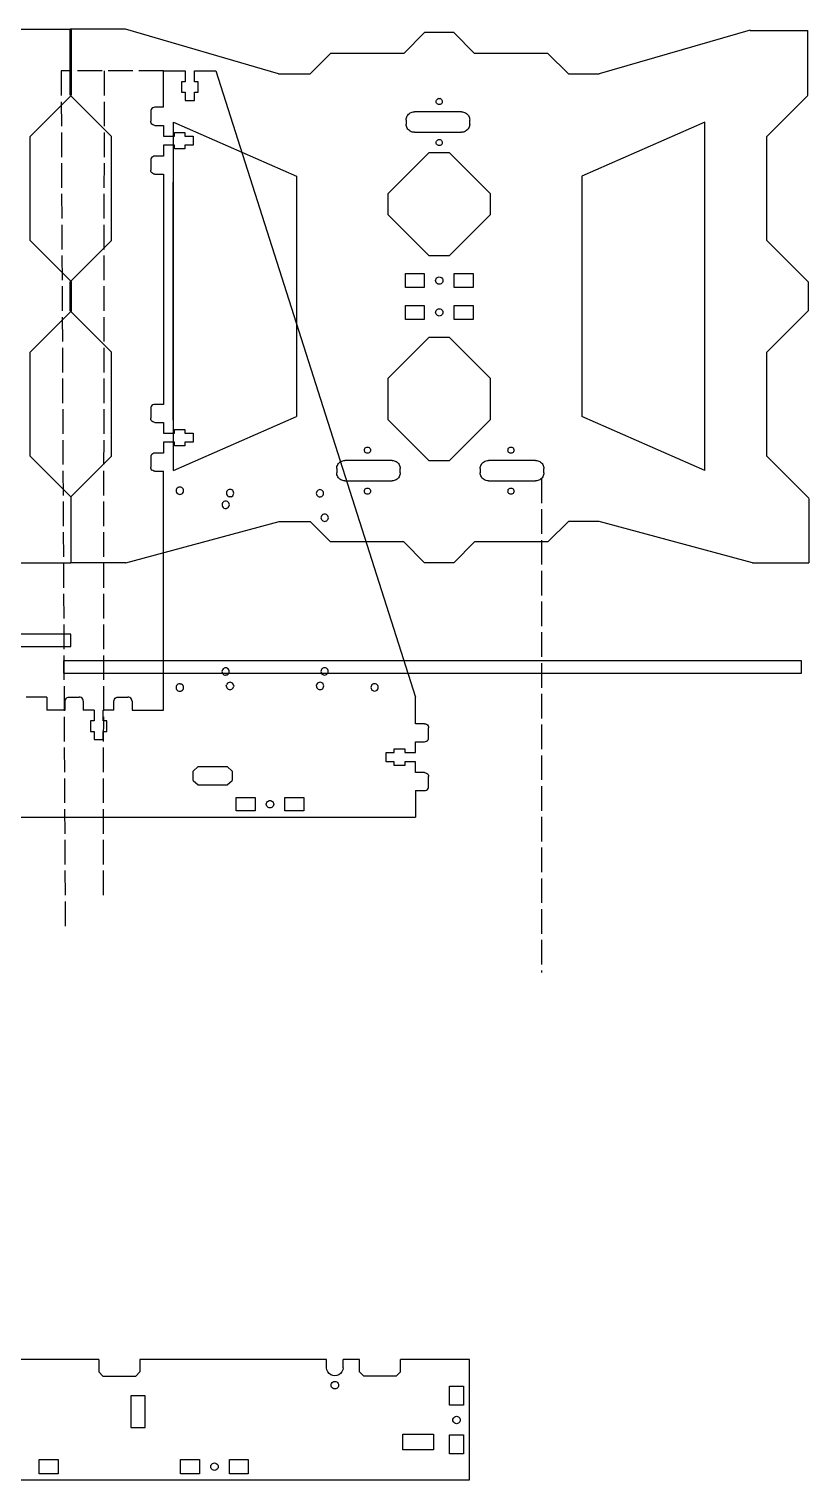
# Model space of a CAD drawing. Header units: inches. Extents: x -534 to 729, y -736 to 1029.
# Drawn here: x 338 to 718, y 321 to 1029 of the extents above; entities that cross this region are included whole.
import ezdxf

# ---------------------------------------------------------------- set-up
doc = ezdxf.new("R2010")
doc.units = ezdxf.units.IN
doc.header["$MEASUREMENT"] = 0
doc.linetypes.add('ACAD_ISO02W100', pattern=[15, 12, -3])
doc.layers.add('extension', color=1, linetype='ACAD_ISO02W100', plot=False)
doc.layers.add('print bed motion', color=191, linetype='Continuous')

msp = doc.modelspace()

# ---------------------------------------------------------------- linework, layer by layer
for p, q in [((331.59, 1028.67), (358.5, 1028.67)), ((357.94, 996.42), (357.94, 1028.67)), ((384.85, 1028.67), (357.94, 1028.67)), ((358.5, 996.42), (358.5, 1028.67)), ((459.5, 1006.79), (384.85, 1028.67)), ((530.77, 1026.96), (520.6, 1016.79)), ((545.01, 1026.96), (530.77, 1026.96)), ((545.01, 1026.96), (555.18, 1016.79)), ((689.57, 1028.06), (615.91, 1006.79)), ((689.5, 1028.03), (717.75, 1028.03)), ((717.75, 996.37), (717.75, 1028.03)), ((484.91, 1016.79), (474.91, 1006.79)), ((520.6, 1016.79), (484.91, 1016.79)), ((590.91, 1016.79), (555.18, 1016.79)), ((600.91, 1006.79), (590.91, 1016.79)), ((403.47, 1008.22), (414.07, 1008.22)), ((403.47, 990.49), (403.47, 1008.22)), ((414.07, 1008.22), (414.07, 1002.92)), ((418.47, 1008.22), (428.98, 1008.22)), ((418.47, 1002.92), (418.47, 1008.22)), ((428.98, 1008.22), (526.37, 702.82)), ((459.5, 1006.79), (474.91, 1006.79)), ((600.91, 1006.79), (615.91, 1006.79)), ((412.27, 1002.92), (412.27, 997.82)), ((414.07, 1002.92), (412.27, 1002.92)), ((412.27, 997.82), (414.07, 997.82)), ((414.07, 997.82), (414.07, 993.87)), ((420.27, 1002.92), (418.47, 1002.92)), ((418.47, 997.82), (420.27, 997.82)), ((418.47, 993.87), (418.47, 997.82)), ((420.27, 997.82), (420.27, 1002.92)), ((358.37, 996.29), (338.37, 976.29)), ((358.07, 996.29), (378.07, 976.29)), ((414.07, 993.87), (418.47, 993.87)), ((536.41, 993.29), (536.46, 993.67)), ((536.46, 992.9), (536.41, 993.29)), ((536.46, 993.67), (536.61, 994.04)), ((536.61, 992.54), (536.46, 992.9)), ((536.61, 994.04), (536.85, 994.35)), ((536.85, 992.22), (536.61, 992.54)), ((536.85, 994.35), (537.16, 994.58)), ((537.16, 991.99), (536.85, 992.22)), ((537.52, 994.73), (537.16, 994.58)), ((537.52, 991.84), (537.16, 991.99)), ((537.52, 994.73), (537.91, 994.79)), ((537.91, 991.79), (537.52, 991.84)), ((537.91, 994.79), (538.29, 994.73)), ((538.29, 991.84), (537.91, 991.79)), ((538.66, 994.58), (538.29, 994.73)), ((538.66, 991.99), (538.29, 991.84)), ((538.66, 994.58), (538.97, 994.35)), ((538.97, 992.22), (538.66, 991.99)), ((538.97, 994.35), (539.2, 994.04)), ((539.2, 992.54), (538.97, 992.22)), ((539.2, 994.04), (539.35, 993.67)), ((539.35, 992.9), (539.2, 992.54)), ((539.35, 993.67), (539.41, 993.29)), ((539.41, 993.29), (539.35, 992.9)), ((717.66, 996.29), (697.66, 976.29)), ((397.24, 989), (397.17, 988.49)), ((397.17, 988.49), (397.17, 983.69)), ((397.24, 983.17), (397.17, 983.69)), ((397.44, 989.49), (397.24, 989)), ((397.75, 989.9), (397.44, 989.49)), ((398.17, 990.22), (397.75, 989.9)), ((398.65, 990.42), (398.17, 990.22)), ((399.17, 990.49), (398.65, 990.42)), ((403.47, 990.49), (399.17, 990.49)), ((521.77, 984.29), (521.8, 984.81)), ((521.77, 984.29), (521.77, 982.29)), ((521.8, 984.81), (521.91, 985.32)), ((521.91, 985.32), (522.07, 985.82)), ((522.07, 985.82), (522.3, 986.29)), ((522.3, 986.29), (522.6, 986.72)), ((522.6, 986.72), (522.94, 987.11)), ((522.94, 987.11), (523.33, 987.46)), ((523.33, 987.46), (523.77, 987.75)), ((523.77, 987.75), (524.24, 987.98)), ((524.24, 987.98), (524.73, 988.15)), ((524.73, 988.15), (525.25, 988.25)), ((525.25, 988.25), (525.77, 988.29)), ((548.77, 988.29), (525.77, 988.29)), ((548.77, 988.29), (549.29, 988.25)), ((549.29, 988.25), (549.8, 988.15)), ((549.8, 988.15), (550.3, 987.98)), ((550.3, 987.98), (550.77, 987.75)), ((550.77, 987.75), (551.2, 987.46)), ((551.2, 987.46), (551.6, 987.11)), ((551.6, 987.11), (551.94, 986.72)), ((551.94, 986.72), (552.23, 986.29)), ((552.23, 986.29), (552.46, 985.82)), ((552.46, 985.82), (552.63, 985.32)), ((552.63, 985.32), (552.73, 984.81)), ((552.73, 984.81), (552.77, 984.29)), ((552.77, 982.29), (552.77, 984.29)), ((397.44, 982.69), (397.24, 983.17)), ((397.75, 982.27), (397.44, 982.69)), ((398.17, 981.95), (397.75, 982.27)), ((398.65, 981.75), (398.17, 981.95)), ((399.17, 981.69), (398.65, 981.75)), ((399.17, 981.69), (403.47, 981.69)), ((403.47, 981.69), (403.47, 976.39)), ((408.3, 813.29), (408.3, 983.29)), ((408.3, 983.29), (468.3, 956.93)), ((408.77, 978.19), (413.87, 978.19)), ((408.77, 976.39), (408.77, 978.19)), ((413.87, 978.19), (413.87, 976.39)), ((521.8, 981.76), (521.77, 982.29)), ((521.91, 981.25), (521.8, 981.76)), ((522.07, 980.75), (521.91, 981.25)), ((522.3, 980.29), (522.07, 980.75)), ((522.6, 979.85), (522.3, 980.29)), ((522.94, 979.46), (522.6, 979.85)), ((523.33, 979.11), (522.94, 979.46)), ((523.77, 978.82), (523.33, 979.11)), ((524.24, 978.59), (523.77, 978.82)), ((524.73, 978.42), (524.24, 978.59)), ((525.25, 978.32), (524.73, 978.42)), ((525.77, 978.29), (525.25, 978.32)), ((525.77, 978.29), (548.77, 978.29)), ((549.29, 978.32), (548.77, 978.29)), ((549.8, 978.42), (549.29, 978.32)), ((550.3, 978.59), (549.8, 978.42)), ((550.77, 978.82), (550.3, 978.59)), ((551.2, 979.11), (550.77, 978.82)), ((551.6, 979.46), (551.2, 979.11)), ((551.94, 979.85), (551.6, 979.46)), ((552.23, 980.29), (551.94, 979.85)), ((552.46, 980.75), (552.23, 980.29)), ((552.63, 981.25), (552.46, 980.75)), ((552.73, 981.76), (552.63, 981.25)), ((552.77, 982.29), (552.73, 981.76)), ((667.51, 983.29), (607.51, 956.93)), ((667.51, 813.29), (667.51, 983.29)), ((338.37, 925.56), (338.37, 976.29)), ((378.07, 925.56), (378.07, 976.29)), ((403.47, 976.39), (408.77, 976.39)), ((403.47, 971.99), (403.47, 966.69)), ((408.77, 971.99), (403.47, 971.99)), ((408.77, 970.19), (408.77, 971.99)), ((413.87, 970.19), (408.77, 970.19)), ((413.87, 976.39), (417.82, 976.39)), ((417.82, 971.99), (413.87, 971.99)), ((413.87, 971.99), (413.87, 970.19)), ((417.82, 976.39), (417.82, 971.99)), ((536.41, 973.29), (536.46, 973.67)), ((536.46, 972.9), (536.41, 973.29)), ((536.46, 973.67), (536.61, 974.04)), ((536.61, 972.54), (536.46, 972.9)), ((536.61, 974.04), (536.85, 974.35)), ((536.85, 972.22), (536.61, 972.54)), ((536.85, 974.35), (537.16, 974.58)), ((537.16, 971.99), (536.85, 972.22)), ((537.16, 974.58), (537.52, 974.73)), ((537.52, 971.84), (537.16, 971.99)), ((537.52, 974.73), (537.91, 974.79)), ((537.91, 971.79), (537.52, 971.84)), ((537.91, 974.79), (538.29, 974.73)), ((538.29, 971.84), (537.91, 971.79)), ((538.29, 974.73), (538.66, 974.58)), ((538.66, 971.99), (538.29, 971.84)), ((538.66, 974.58), (538.97, 974.35)), ((538.97, 972.22), (538.66, 971.99)), ((538.97, 974.35), (539.2, 974.04)), ((539.2, 972.54), (538.97, 972.22)), ((539.2, 974.04), (539.35, 973.67)), ((539.35, 972.9), (539.2, 972.54)), ((539.35, 973.67), (539.41, 973.29)), ((539.41, 973.29), (539.35, 972.9)), ((697.66, 925.56), (697.66, 976.29)), ((397.24, 965.2), (397.17, 964.69)), ((397.17, 964.69), (397.17, 959.89)), ((397.44, 965.69), (397.24, 965.2)), ((397.75, 966.1), (397.44, 965.69)), ((398.17, 966.42), (397.75, 966.1)), ((398.65, 966.62), (398.17, 966.42)), ((399.17, 966.69), (398.65, 966.62)), ((403.47, 966.69), (399.17, 966.69)), ((532.91, 968.29), (512.91, 948.29)), ((542.91, 968.29), (532.91, 968.29)), ((562.91, 948.29), (542.91, 968.29)), ((397.24, 959.37), (397.17, 959.89)), ((397.44, 958.89), (397.24, 959.37)), ((397.75, 958.47), (397.44, 958.89)), ((398.17, 958.15), (397.75, 958.47)), ((398.65, 957.95), (398.17, 958.15)), ((399.17, 957.89), (398.65, 957.95)), ((399.17, 957.89), (403.47, 957.89)), ((403.47, 957.89), (403.47, 845.62)), ((468.3, 956.93), (468.3, 839.64)), ((522.98, 958.36), (522.91, 958.36)), ((552.91, 958.36), (552.84, 958.36)), ((607.51, 956.93), (607.51, 839.64)), ((408.21, 837.94), (408.21, 953.94)), ((512.91, 948.29), (512.91, 938.29)), ((562.91, 938.29), (562.91, 948.29)), ((512.91, 938.29), (532.91, 918.29)), ((542.91, 918.29), (562.91, 938.29)), ((338.37, 925.56), (358.52, 905.41)), ((378.07, 925.56), (357.92, 905.41)), ((697.66, 925.56), (717.81, 905.41)), ((532.91, 918.29), (542.91, 918.29)), ((521.42, 909.38), (530.62, 909.38)), ((521.42, 902.58), (521.42, 909.38)), ((530.62, 909.38), (530.62, 902.58)), ((536.12, 905.98), (536.19, 906.45)), ((536.19, 905.51), (536.12, 905.98)), ((536.19, 906.45), (536.37, 906.88)), ((536.37, 906.88), (536.65, 907.25)), ((536.65, 907.25), (537.02, 907.54)), ((537.02, 907.54), (537.46, 907.72)), ((537.46, 907.72), (537.92, 907.78)), ((537.92, 907.78), (538.39, 907.72)), ((538.39, 907.72), (538.82, 907.54)), ((538.82, 907.54), (539.2, 907.25)), ((539.2, 907.25), (539.48, 906.88)), ((539.48, 906.88), (539.66, 906.44)), ((539.66, 906.44), (539.72, 905.98)), ((539.72, 905.98), (539.66, 905.51)), ((545.22, 909.38), (554.42, 909.38)), ((545.22, 902.58), (545.22, 909.38)), ((554.42, 909.38), (554.42, 902.58)), ((357.92, 891.16), (357.92, 905.41)), ((358.52, 891.16), (358.52, 905.41)), ((530.62, 902.58), (521.42, 902.58)), ((536.37, 905.08), (536.19, 905.51)), ((536.65, 904.71), (536.37, 905.08)), ((537.02, 904.42), (536.65, 904.71)), ((537.46, 904.24), (537.02, 904.42)), ((537.92, 904.18), (537.46, 904.24)), ((538.39, 904.24), (537.92, 904.18)), ((538.82, 904.42), (538.39, 904.24)), ((539.2, 904.71), (538.82, 904.42)), ((539.48, 905.08), (539.2, 904.71)), ((539.66, 905.51), (539.48, 905.08)), ((554.42, 902.58), (545.22, 902.58)), ((717.81, 905.41), (717.81, 891.16)), ((521.44, 893.88), (530.64, 893.88)), ((521.44, 887.08), (521.44, 893.88)), ((530.64, 893.88), (530.64, 887.08)), ((536.38, 891.38), (536.67, 891.75)), ((536.67, 891.75), (537.04, 892.04)), ((537.04, 892.04), (537.47, 892.22)), ((537.47, 892.22), (537.94, 892.28)), ((537.94, 892.28), (538.41, 892.22)), ((538.41, 892.22), (538.84, 892.04)), ((538.84, 892.04), (539.21, 891.75)), ((539.21, 891.75), (539.5, 891.38)), ((545.24, 887.08), (545.24, 893.88)), ((545.24, 893.88), (554.44, 893.88)), ((554.44, 893.88), (554.44, 887.08)), ((358.52, 891.16), (338.37, 871.01)), ((357.92, 891.16), (378.07, 871.01)), ((530.64, 887.08), (521.44, 887.08)), ((536.14, 890.48), (536.2, 890.95)), ((536.2, 890.02), (536.14, 890.48)), ((536.2, 890.95), (536.38, 891.38)), ((536.38, 889.58), (536.2, 890.02)), ((536.67, 889.21), (536.38, 889.58)), ((537.04, 888.92), (536.67, 889.21)), ((537.47, 888.74), (537.04, 888.92)), ((537.94, 888.68), (537.47, 888.74)), ((538.41, 888.74), (537.94, 888.68)), ((538.84, 888.92), (538.41, 888.74)), ((539.21, 889.21), (538.84, 888.92)), ((539.5, 889.58), (539.21, 889.21)), ((539.5, 891.38), (539.68, 890.95)), ((539.68, 890.02), (539.5, 889.58)), ((539.68, 890.95), (539.74, 890.48)), ((539.74, 890.48), (539.68, 890.02)), ((554.44, 887.08), (545.24, 887.08)), ((697.66, 871.01), (717.81, 891.16)), ((532.91, 878.29), (512.91, 858.29)), ((542.91, 878.29), (532.91, 878.29)), ((562.91, 858.29), (542.91, 878.29)), ((338.37, 820.29), (338.37, 871.01)), ((378.07, 820.29), (378.07, 871.01)), ((697.66, 820.29), (697.66, 871.01)), ((512.91, 858.29), (512.91, 838.29)), ((562.91, 858.29), (562.91, 858.36)), ((562.91, 838.29), (562.91, 858.29)), ((397.24, 844.14), (397.17, 843.62)), ((397.17, 843.62), (397.17, 838.82)), ((397.44, 844.62), (397.24, 844.14)), ((397.75, 845.03), (397.44, 844.62)), ((398.17, 845.35), (397.75, 845.03)), ((398.65, 845.55), (398.17, 845.35)), ((399.17, 845.62), (398.65, 845.55)), ((403.47, 845.62), (399.17, 845.62)), ((397.24, 838.3), (397.17, 838.82)), ((397.44, 837.82), (397.24, 838.3)), ((397.75, 837.41), (397.44, 837.82)), ((398.17, 837.09), (397.75, 837.41)), ((398.65, 836.89), (398.17, 837.09)), ((399.17, 836.82), (398.65, 836.89)), ((399.17, 836.82), (403.47, 836.82)), ((403.47, 836.82), (403.47, 831.52)), ((408.3, 813.29), (468.3, 839.64)), ((512.91, 838.29), (532.91, 818.29)), ((542.91, 818.29), (562.91, 838.29)), ((667.51, 813.29), (607.51, 839.64)), ((403.47, 831.52), (408.77, 831.52)), ((408.77, 833.32), (413.87, 833.32)), ((408.77, 831.52), (408.77, 833.32)), ((413.87, 833.32), (413.87, 831.52)), ((413.87, 831.52), (417.82, 831.52)), ((417.82, 831.52), (417.82, 827.12)), ((397.75, 821.23), (397.44, 820.82)), ((398.17, 821.55), (397.75, 821.23)), ((398.65, 821.75), (398.17, 821.55)), ((399.17, 821.82), (398.65, 821.75)), ((403.47, 821.82), (399.17, 821.82)), ((408.77, 827.12), (403.47, 827.12)), ((403.47, 827.12), (403.47, 821.82)), ((408.77, 825.32), (408.77, 827.12)), ((413.87, 825.32), (408.77, 825.32)), ((413.87, 827.12), (413.87, 825.32)), ((417.82, 827.12), (413.87, 827.12)), ((501.41, 823.29), (501.46, 823.67)), ((501.46, 822.9), (501.41, 823.29)), ((501.46, 823.67), (501.61, 824.04)), ((501.61, 822.54), (501.46, 822.9)), ((501.61, 824.04), (501.85, 824.35)), ((501.85, 822.22), (501.61, 822.54)), ((501.85, 824.35), (502.16, 824.58)), ((502.16, 821.99), (501.85, 822.22)), ((502.16, 824.58), (502.52, 824.73)), ((502.52, 821.84), (502.16, 821.99)), ((502.52, 824.73), (502.91, 824.79)), ((502.91, 821.79), (502.52, 821.84)), ((502.91, 824.79), (503.29, 824.73)), ((503.29, 821.84), (502.91, 821.79)), ((503.29, 824.73), (503.66, 824.58)), ((503.66, 821.99), (503.29, 821.84)), ((503.66, 824.58), (503.97, 824.35)), ((503.97, 822.22), (503.66, 821.99)), ((503.97, 824.35), (504.2, 824.04)), ((504.2, 822.54), (503.97, 822.22)), ((504.2, 824.04), (504.35, 823.67)), ((504.35, 822.9), (504.2, 822.54)), ((504.35, 823.67), (504.41, 823.29)), ((504.41, 823.29), (504.35, 822.9)), ((571.41, 823.29), (571.46, 823.67)), ((571.46, 822.9), (571.41, 823.29)), ((571.46, 823.67), (571.61, 824.04)), ((571.61, 822.54), (571.46, 822.9)), ((571.61, 824.04), (571.85, 824.35)), ((571.85, 822.22), (571.61, 822.54)), ((571.85, 824.35), (572.16, 824.58)), ((572.16, 821.99), (571.85, 822.22)), ((572.16, 824.58), (572.52, 824.73)), ((572.52, 821.84), (572.16, 821.99)), ((572.52, 824.73), (572.91, 824.79)), ((572.91, 821.79), (572.52, 821.84)), ((572.91, 824.79), (573.29, 824.73)), ((573.29, 821.84), (572.91, 821.79)), ((573.29, 824.73), (573.66, 824.58)), ((573.66, 821.99), (573.29, 821.84)), ((573.66, 824.58), (573.97, 824.35)), ((573.97, 822.22), (573.66, 821.99)), ((573.97, 824.35), (574.2, 824.04)), ((574.2, 822.54), (573.97, 822.22)), ((574.2, 824.04), (574.35, 823.67)), ((574.35, 822.9), (574.2, 822.54)), ((574.35, 823.67), (574.41, 823.29)), ((574.41, 823.29), (574.35, 822.9)), ((358.37, 800.29), (338.37, 820.29)), ((358.07, 800.29), (378.07, 820.29)), ((397.24, 820.34), (397.17, 819.82)), ((397.17, 819.82), (397.17, 815.02)), ((397.24, 814.5), (397.17, 815.02)), ((397.44, 820.82), (397.24, 820.34)), ((397.44, 814.02), (397.24, 814.5)), ((397.75, 813.61), (397.44, 814.02)), ((487.91, 814.29), (487.94, 814.81)), ((487.91, 814.29), (487.91, 812.29)), ((487.94, 814.81), (488.04, 815.32)), ((488.04, 815.32), (488.21, 815.82)), ((488.21, 815.82), (488.44, 816.29)), ((488.44, 816.29), (488.73, 816.72)), ((488.73, 816.72), (489.08, 817.11)), ((489.08, 817.11), (489.47, 817.46)), ((489.47, 817.46), (489.91, 817.75)), ((489.91, 817.75), (490.38, 817.98)), ((490.38, 817.98), (490.87, 818.15)), ((490.87, 818.15), (491.38, 818.25)), ((491.38, 818.25), (491.91, 818.29)), ((514.91, 818.29), (491.91, 818.29)), ((514.91, 818.29), (515.43, 818.25)), ((515.43, 818.25), (515.94, 818.15)), ((515.94, 818.15), (516.44, 817.98)), ((516.44, 817.98), (516.91, 817.75)), ((516.91, 817.75), (517.34, 817.46)), ((517.34, 817.46), (517.73, 817.11)), ((517.73, 817.11), (518.08, 816.72)), ((518.08, 816.72), (518.37, 816.29)), ((518.37, 816.29), (518.6, 815.82)), ((518.6, 815.82), (518.77, 815.32)), ((518.77, 815.32), (518.87, 814.81)), ((518.87, 814.81), (518.91, 814.29)), ((518.91, 812.29), (518.91, 814.29)), ((532.91, 818.29), (542.91, 818.29)), ((557.91, 814.29), (557.95, 814.81)), ((557.91, 814.29), (557.91, 812.29)), ((557.95, 814.81), (558.05, 815.32)), ((558.05, 815.32), (558.22, 815.82)), ((558.22, 815.82), (558.45, 816.29)), ((558.45, 816.29), (558.74, 816.72)), ((558.74, 816.72), (559.08, 817.11)), ((559.08, 817.11), (559.48, 817.46)), ((559.48, 817.46), (559.91, 817.75)), ((559.91, 817.75), (560.38, 817.98)), ((560.38, 817.98), (560.88, 818.15)), ((560.88, 818.15), (561.39, 818.25)), ((561.39, 818.25), (561.91, 818.29)), ((584.91, 818.29), (561.91, 818.29)), ((584.91, 818.29), (585.44, 818.25)), ((585.44, 818.25), (585.95, 818.15)), ((585.95, 818.15), (586.44, 817.98)), ((586.44, 817.98), (586.91, 817.75)), ((586.91, 817.75), (587.35, 817.46)), ((587.35, 817.46), (587.74, 817.11)), ((587.74, 817.11), (588.09, 816.72)), ((588.09, 816.72), (588.38, 816.29)), ((588.38, 816.29), (588.61, 815.82)), ((588.61, 815.82), (588.78, 815.32)), ((588.78, 815.32), (588.88, 814.81)), ((588.88, 814.81), (588.91, 814.29)), ((588.91, 812.29), (588.91, 814.29)), ((718.15, 799.8), (697.66, 820.29)), ((398.17, 813.29), (397.75, 813.61)), ((398.65, 813.09), (398.17, 813.29)), ((399.17, 813.02), (398.65, 813.09)), ((399.17, 813.02), (403.47, 813.02)), ((403.47, 696.52), (403.47, 813.02)), ((487.94, 811.76), (487.91, 812.29)), ((488.04, 811.25), (487.94, 811.76)), ((488.21, 810.75), (488.04, 811.25)), ((488.44, 810.29), (488.21, 810.75)), ((488.73, 809.85), (488.44, 810.29)), ((489.08, 809.46), (488.73, 809.85)), ((489.47, 809.11), (489.08, 809.46)), ((489.91, 808.82), (489.47, 809.11)), ((490.38, 808.59), (489.91, 808.82)), ((490.87, 808.42), (490.38, 808.59)), ((491.38, 808.32), (490.87, 808.42)), ((491.91, 808.29), (491.38, 808.32)), ((491.91, 808.29), (514.91, 808.29)), ((515.43, 808.32), (514.91, 808.29)), ((515.94, 808.42), (515.43, 808.32)), ((516.44, 808.59), (515.94, 808.42)), ((516.91, 808.82), (516.44, 808.59)), ((517.34, 809.11), (516.91, 808.82)), ((517.73, 809.46), (517.34, 809.11)), ((518.08, 809.85), (517.73, 809.46)), ((518.37, 810.29), (518.08, 809.85)), ((518.6, 810.75), (518.37, 810.29)), ((518.77, 811.25), (518.6, 810.75)), ((518.87, 811.76), (518.77, 811.25)), ((518.91, 812.29), (518.87, 811.76)), ((557.95, 811.76), (557.91, 812.29)), ((558.05, 811.25), (557.95, 811.76)), ((558.22, 810.75), (558.05, 811.25)), ((558.45, 810.29), (558.22, 810.75)), ((558.74, 809.85), (558.45, 810.29)), ((559.08, 809.46), (558.74, 809.85)), ((559.48, 809.11), (559.08, 809.46)), ((559.91, 808.82), (559.48, 809.11)), ((560.38, 808.59), (559.91, 808.82)), ((560.88, 808.42), (560.38, 808.59)), ((561.39, 808.32), (560.88, 808.42)), ((561.91, 808.29), (561.39, 808.32)), ((561.91, 808.29), (584.91, 808.29)), ((585.44, 808.32), (584.91, 808.29)), ((585.95, 808.42), (585.44, 808.32)), ((586.44, 808.59), (585.95, 808.42)), ((586.91, 808.82), (586.44, 808.59)), ((587.35, 809.11), (586.91, 808.82)), ((587.74, 809.46), (587.35, 809.11)), ((588.09, 809.85), (587.74, 809.46)), ((588.38, 810.29), (588.09, 809.85)), ((588.61, 810.75), (588.38, 810.29)), ((588.78, 811.25), (588.61, 810.75)), ((588.88, 811.76), (588.78, 811.25)), ((588.91, 812.29), (588.88, 811.76)), ((358.22, 800.44), (358.22, 768.36)), ((358.22, 800.44), (358.22, 768.36)), ((409.66, 803.96), (409.6, 803.5)), ((409.6, 803.5), (409.66, 803.03)), ((409.84, 804.4), (409.66, 803.96)), ((409.66, 803.03), (409.84, 802.6)), ((410.13, 804.77), (409.84, 804.4)), ((409.84, 802.6), (410.13, 802.23)), ((410.5, 805.06), (410.13, 804.77)), ((410.13, 802.23), (410.5, 801.94)), ((410.93, 805.24), (410.5, 805.06)), ((410.5, 801.94), (410.93, 801.76)), ((411.4, 805.3), (410.93, 805.24)), ((410.93, 801.76), (411.4, 801.7)), ((411.87, 805.24), (411.4, 805.3)), ((411.4, 801.7), (411.87, 801.76)), ((412.3, 805.06), (411.87, 805.24)), ((411.87, 801.76), (412.3, 801.94)), ((412.67, 804.77), (412.3, 805.06)), ((412.3, 801.94), (412.67, 802.23)), ((412.96, 804.4), (412.67, 804.77)), ((412.67, 802.23), (412.96, 802.6)), ((413.14, 803.96), (412.96, 804.4)), ((412.96, 802.6), (413.14, 803.03)), ((413.2, 803.5), (413.14, 803.96)), ((413.14, 803.03), (413.2, 803.5)), ((434.17, 802.79), (434.1, 802.33)), ((434.1, 802.33), (434.17, 801.86)), ((434.35, 803.23), (434.17, 802.79)), ((434.17, 801.86), (434.35, 801.43)), ((434.63, 803.6), (434.35, 803.23)), ((434.35, 801.43), (434.63, 801.05)), ((435, 803.88), (434.63, 803.6)), ((434.63, 801.05), (435, 800.77)), ((435.44, 804.06), (435, 803.88)), ((435, 800.77), (435.44, 800.59)), ((435.9, 804.13), (435.44, 804.06)), ((435.9, 800.53), (435.44, 800.59)), ((436.37, 804.06), (435.9, 804.13)), ((436.37, 800.59), (435.9, 800.53)), ((436.8, 803.88), (436.37, 804.06)), ((436.37, 800.59), (436.8, 800.77)), ((437.18, 803.6), (436.8, 803.88)), ((436.8, 800.77), (437.18, 801.05)), ((437.46, 803.23), (437.18, 803.6)), ((437.18, 801.05), (437.46, 801.43)), ((437.64, 802.79), (437.46, 803.23)), ((437.46, 801.43), (437.64, 801.86)), ((437.7, 802.33), (437.64, 802.79)), ((437.64, 801.86), (437.7, 802.33)), ((478, 802.7), (477.94, 802.23)), ((477.94, 802.23), (478, 801.77)), ((478.18, 803.13), (478, 802.7)), ((478, 801.77), (478.18, 801.33)), ((478.47, 803.51), (478.18, 803.13)), ((478.18, 801.33), (478.47, 800.96)), ((478.84, 803.79), (478.47, 803.51)), ((478.47, 800.96), (478.84, 800.67)), ((479.27, 803.97), (478.84, 803.79)), ((478.84, 800.67), (479.27, 800.49)), ((479.74, 804.03), (479.27, 803.97)), ((479.27, 800.49), (479.74, 800.43)), ((480.2, 803.97), (479.74, 804.03)), ((480.2, 800.49), (479.74, 800.43)), ((480.64, 803.79), (480.2, 803.97)), ((480.2, 800.49), (480.64, 800.67)), ((481.01, 803.51), (480.64, 803.79)), ((480.64, 800.67), (481.01, 800.96)), ((481.3, 803.13), (481.01, 803.51)), ((481.01, 800.96), (481.3, 801.33)), ((481.48, 802.7), (481.3, 803.13)), ((481.3, 801.33), (481.48, 801.77)), ((481.54, 802.23), (481.48, 802.7)), ((481.48, 801.77), (481.54, 802.23)), ((501.41, 803.29), (501.46, 803.67)), ((501.46, 802.9), (501.41, 803.29)), ((501.46, 803.67), (501.61, 804.04)), ((501.61, 802.54), (501.46, 802.9)), ((501.61, 804.04), (501.85, 804.35)), ((501.85, 802.22), (501.61, 802.54)), ((501.85, 804.35), (502.16, 804.58)), ((502.16, 801.99), (501.85, 802.22)), ((502.16, 804.58), (502.52, 804.73)), ((502.52, 801.84), (502.16, 801.99)), ((502.52, 804.73), (502.91, 804.79)), ((502.91, 801.79), (502.52, 801.84)), ((502.91, 804.79), (503.29, 804.73)), ((503.29, 801.84), (502.91, 801.79)), ((503.29, 804.73), (503.66, 804.58)), ((503.66, 801.99), (503.29, 801.84)), ((503.66, 804.58), (503.97, 804.35)), ((503.97, 802.22), (503.66, 801.99)), ((503.97, 804.35), (504.2, 804.04)), ((504.2, 802.54), (503.97, 802.22)), ((504.2, 804.04), (504.35, 803.67)), ((504.35, 802.9), (504.2, 802.54)), ((504.35, 803.67), (504.41, 803.29)), ((504.41, 803.29), (504.35, 802.9)), ((571.41, 803.29), (571.46, 803.67)), ((571.46, 802.9), (571.41, 803.29)), ((571.46, 803.67), (571.61, 804.04)), ((571.61, 802.54), (571.46, 802.9)), ((571.61, 804.04), (571.85, 804.35)), ((571.85, 802.22), (571.61, 802.54)), ((571.85, 804.35), (572.16, 804.58)), ((572.16, 801.99), (571.85, 802.22)), ((572.16, 804.58), (572.52, 804.73)), ((572.52, 801.84), (572.16, 801.99)), ((572.52, 804.73), (572.91, 804.79)), ((572.91, 801.79), (572.52, 801.84)), ((572.91, 804.79), (573.29, 804.73)), ((573.29, 801.84), (572.91, 801.79)), ((573.29, 804.73), (573.66, 804.58)), ((573.66, 801.99), (573.29, 801.84)), ((573.66, 804.58), (573.97, 804.35)), ((573.97, 802.22), (573.66, 801.99)), ((573.97, 804.35), (574.2, 804.04)), ((574.2, 802.54), (573.97, 802.22)), ((574.2, 804.04), (574.35, 803.67)), ((574.35, 802.9), (574.2, 802.54)), ((574.35, 803.67), (574.41, 803.29)), ((574.41, 803.29), (574.35, 802.9)), ((718.25, 799.7), (718.25, 768.36)), ((432.02, 797.11), (431.96, 796.64)), ((431.96, 796.64), (432.02, 796.18)), ((432.2, 797.54), (432.02, 797.11)), ((432.02, 796.18), (432.2, 795.74)), ((432.49, 797.92), (432.2, 797.54)), ((432.2, 795.74), (432.49, 795.37)), ((432.64, 798.06), (432.49, 797.92)), ((432.49, 795.37), (432.86, 795.08)), ((432.71, 798.09), (432.64, 798.06)), ((432.86, 798.2), (432.71, 798.09)), ((433.3, 798.38), (432.86, 798.2)), ((432.86, 795.08), (433.3, 794.9)), ((433.76, 798.44), (433.3, 798.38)), ((433.3, 794.9), (433.76, 794.84)), ((434.23, 798.38), (433.76, 798.44)), ((433.76, 794.84), (434.23, 794.9)), ((434.66, 798.2), (434.23, 798.38)), ((434.66, 795.08), (434.23, 794.9)), ((435.04, 797.92), (434.66, 798.2)), ((434.66, 795.08), (434.81, 795.23)), ((434.81, 795.23), (435.04, 795.37)), ((435.32, 797.54), (435.04, 797.92)), ((435.04, 795.37), (435.32, 795.74)), ((435.5, 797.11), (435.32, 797.54)), ((435.32, 795.74), (435.5, 796.18)), ((435.56, 796.64), (435.5, 797.11)), ((435.5, 796.18), (435.56, 796.64)), ((385.06, 768.36), (459.91, 788.52)), ((459.91, 788.52), (474.91, 788.52)), ((484.91, 778.52), (474.91, 788.52)), ((480.29, 790.81), (480.23, 790.34)), ((480.23, 790.34), (480.29, 789.88)), ((480.47, 791.24), (480.29, 790.81)), ((480.29, 789.88), (480.47, 789.44)), ((480.75, 791.62), (480.47, 791.24)), ((480.47, 789.44), (480.75, 789.07)), ((480.86, 791.72), (480.75, 791.62)), ((480.75, 789.07), (481.13, 788.78)), ((480.91, 791.74), (480.86, 791.72)), ((481.13, 791.9), (480.91, 791.74)), ((481.56, 792.08), (481.13, 791.9)), ((481.13, 788.78), (481.56, 788.6)), ((482.03, 792.14), (481.56, 792.08)), ((481.56, 788.6), (482.03, 788.54)), ((482.49, 792.08), (482.03, 792.14)), ((482.03, 788.54), (482.49, 788.6)), ((482.93, 791.9), (482.49, 792.08)), ((482.49, 788.6), (482.93, 788.78)), ((483.3, 791.62), (482.93, 791.9)), ((482.93, 788.78), (483.04, 788.89)), ((483.04, 788.89), (483.3, 789.07)), ((483.58, 791.24), (483.3, 791.62)), ((483.3, 789.07), (483.58, 789.44)), ((483.76, 790.81), (483.58, 791.24)), ((483.58, 789.44), (483.76, 789.88)), ((483.83, 790.34), (483.76, 790.81)), ((483.76, 789.88), (483.83, 790.34)), ((600.91, 788.52), (590.91, 778.52)), ((615.91, 788.52), (600.91, 788.52)), ((690.76, 768.36), (615.91, 788.52)), ((520.6, 778.52), (484.91, 778.52)), ((530.77, 768.36), (520.6, 778.52)), ((545.01, 768.36), (555.18, 778.52)), ((590.91, 778.52), (555.18, 778.52)), ((331.38, 768.36), (358.22, 768.36)), ((385.06, 768.36), (358.22, 768.36)), ((545.01, 768.36), (530.77, 768.36)), ((690.76, 768.36), (718.25, 768.36)), ((431.99, 715.79), (431.93, 715.33)), ((431.93, 715.33), (431.99, 714.86)), ((432.17, 716.23), (431.99, 715.79)), ((431.99, 714.86), (432.17, 714.43)), ((432.46, 716.6), (432.17, 716.23)), ((432.83, 716.89), (432.46, 716.6)), ((433.01, 716.98), (432.83, 716.89)), ((433.07, 716.98), (433.01, 716.98)), ((433.27, 717.07), (433.07, 716.98)), ((433.73, 717.13), (433.27, 717.07)), ((434.2, 717.07), (433.73, 717.13)), ((434.63, 716.89), (434.2, 717.07)), ((435.01, 716.6), (434.63, 716.89)), ((435.29, 716.23), (435.01, 716.6)), ((435.47, 715.79), (435.29, 716.23)), ((435.29, 714.43), (435.47, 714.86)), ((435.53, 715.33), (435.47, 715.79)), ((435.47, 714.86), (435.53, 715.33)), ((480.25, 715.86), (480.19, 715.4)), ((480.19, 715.4), (480.25, 714.93)), ((480.43, 716.3), (480.25, 715.86)), ((480.25, 714.93), (480.43, 714.5)), ((480.72, 716.67), (480.43, 716.3)), ((480.91, 716.84), (480.72, 716.67)), ((480.98, 716.87), (480.91, 716.84)), ((481.09, 716.96), (480.98, 716.87)), ((481.53, 717.14), (481.09, 716.96)), ((481.99, 717.2), (481.53, 717.14)), ((482.46, 717.14), (481.99, 717.2)), ((482.89, 716.96), (482.46, 717.14)), ((483.27, 716.67), (482.89, 716.96)), ((483.55, 716.3), (483.27, 716.67)), ((483.73, 715.86), (483.55, 716.3)), ((483.55, 714.5), (483.73, 714.93)), ((483.79, 715.4), (483.73, 715.86)), ((483.73, 714.93), (483.79, 715.4)), ((409.64, 708.01), (409.58, 707.54)), ((409.82, 708.44), (409.64, 708.01)), ((410.1, 708.81), (409.82, 708.44)), ((410.48, 709.1), (410.1, 708.81)), ((410.91, 709.28), (410.48, 709.1)), ((411.38, 709.34), (410.91, 709.28)), ((411.38, 709.34), (411.84, 709.28)), ((412.28, 709.1), (411.84, 709.28)), ((412.65, 708.81), (412.28, 709.1)), ((412.94, 708.44), (412.65, 708.81)), ((413.12, 708.01), (412.94, 708.44)), ((413.18, 707.54), (413.12, 708.01)), ((432.17, 714.43), (432.46, 714.05)), ((432.46, 714.05), (432.83, 713.77)), ((432.83, 713.77), (433.27, 713.59)), ((433.27, 713.59), (433.73, 713.53)), ((434.2, 713.59), (433.73, 713.53)), ((434.07, 708.31), (434.13, 708.77)), ((434.07, 708.31), (434.13, 707.84)), ((434.31, 709.21), (434.13, 708.77)), ((434.13, 707.84), (434.31, 707.41)), ((434.2, 713.59), (434.38, 713.68)), ((434.6, 709.58), (434.31, 709.21)), ((434.38, 713.68), (434.63, 713.77)), ((434.97, 709.87), (434.6, 709.58)), ((434.63, 713.77), (435.01, 714.05)), ((435.41, 710.05), (434.97, 709.87)), ((435.01, 714.05), (435.29, 714.43)), ((435.87, 710.11), (435.41, 710.05)), ((436.34, 710.05), (435.87, 710.11)), ((436.77, 709.87), (436.34, 710.05)), ((437.14, 709.58), (436.77, 709.87)), ((437.43, 709.21), (437.14, 709.58)), ((437.61, 708.78), (437.43, 709.21)), ((437.43, 707.41), (437.61, 707.84)), ((437.67, 708.31), (437.61, 708.78)), ((437.67, 708.31), (437.61, 707.84)), ((478, 708.31), (478.07, 708.77)), ((478, 708.31), (478.07, 707.84)), ((478.24, 709.21), (478.07, 708.77)), ((478.07, 707.84), (478.25, 707.41)), ((478.53, 709.58), (478.24, 709.21)), ((478.9, 709.87), (478.53, 709.58)), ((479.34, 710.05), (478.9, 709.87)), ((479.8, 710.11), (479.34, 710.05)), ((480.27, 710.05), (479.8, 710.11)), ((480.7, 709.87), (480.27, 710.05)), ((480.43, 714.5), (480.72, 714.12)), ((481.08, 709.58), (480.7, 709.87)), ((480.72, 714.12), (481.09, 713.84)), ((481.36, 709.21), (481.08, 709.58)), ((481.09, 713.84), (481.53, 713.66)), ((481.54, 708.78), (481.36, 709.21)), ((481.36, 707.41), (481.54, 707.84)), ((481.53, 713.66), (481.99, 713.6)), ((481.6, 708.31), (481.54, 708.78)), ((481.54, 707.84), (481.6, 708.31)), ((481.99, 713.6), (482.46, 713.66)), ((482.46, 713.66), (482.89, 713.84)), ((482.89, 713.84), (483.08, 714.01)), ((483.08, 714.01), (483.27, 714.13)), ((483.27, 714.13), (483.55, 714.5)), ((504.63, 708.05), (504.57, 707.59)), ((504.81, 708.49), (504.63, 708.05)), ((505.1, 708.86), (504.81, 708.49)), ((505.47, 709.14), (505.1, 708.86)), ((505.9, 709.32), (505.47, 709.14)), ((506.37, 709.39), (505.9, 709.32)), ((506.84, 709.32), (506.37, 709.39)), ((507.27, 709.14), (506.84, 709.32)), ((507.64, 708.86), (507.27, 709.14)), ((507.93, 708.49), (507.64, 708.86)), ((508.11, 708.05), (507.93, 708.49)), ((508.17, 707.59), (508.11, 708.05)), ((346.52, 702.82), (336.52, 702.82)), ((346.52, 702.82), (346.52, 696.52)), ((355.47, 700.87), (355.54, 701.39)), ((355.47, 696.52), (355.47, 700.87)), ((355.54, 701.39), (355.74, 701.87)), ((355.74, 701.87), (356.05, 702.28)), ((356.05, 702.28), (356.47, 702.6)), ((356.47, 702.6), (356.95, 702.8)), ((356.95, 702.8), (357.47, 702.87)), ((357.47, 702.87), (362.27, 702.87)), ((362.79, 702.8), (362.27, 702.87)), ((363.27, 702.6), (362.79, 702.8)), ((363.68, 702.28), (363.27, 702.6)), ((364, 701.87), (363.68, 702.28)), ((364.2, 701.39), (364, 701.87)), ((364.27, 700.87), (364.2, 701.39)), ((364.27, 700.87), (364.27, 696.52)), ((379.27, 700.87), (379.34, 701.39)), ((379.27, 696.52), (379.27, 700.87)), ((379.34, 701.39), (379.54, 701.87)), ((379.54, 701.87), (379.85, 702.28)), ((379.85, 702.28), (380.27, 702.6)), ((380.27, 702.6), (380.75, 702.8)), ((380.75, 702.8), (381.27, 702.87)), ((381.27, 702.87), (386.07, 702.87)), ((386.59, 702.8), (386.07, 702.87)), ((387.07, 702.6), (386.59, 702.8)), ((387.48, 702.28), (387.07, 702.6)), ((387.8, 701.87), (387.48, 702.28)), ((388, 701.39), (387.8, 701.87)), ((388.07, 700.87), (388, 701.39)), ((388.07, 700.87), (388.07, 696.52)), ((409.58, 707.54), (409.64, 707.08)), ((409.64, 707.08), (409.82, 706.64)), ((409.82, 706.64), (410.1, 706.27)), ((410.1, 706.27), (410.48, 705.98)), ((410.48, 705.98), (410.91, 705.8)), ((410.91, 705.8), (411.38, 705.74)), ((411.38, 705.74), (411.84, 705.8)), ((411.84, 705.8), (412.28, 705.98)), ((412.28, 705.98), (412.65, 706.27)), ((412.65, 706.27), (412.94, 706.64)), ((412.94, 706.64), (413.12, 707.08)), ((413.12, 707.08), (413.18, 707.54)), ((434.31, 707.41), (434.6, 707.04)), ((434.6, 707.04), (434.97, 706.75)), ((434.97, 706.75), (435.41, 706.57)), ((435.41, 706.57), (435.87, 706.51)), ((435.87, 706.51), (436.34, 706.57)), ((436.34, 706.57), (436.77, 706.75)), ((436.77, 706.75), (437.14, 707.04)), ((437.14, 707.04), (437.43, 707.41)), ((478.25, 707.41), (478.53, 707.04)), ((478.53, 707.04), (478.9, 706.75)), ((478.9, 706.75), (479.34, 706.57)), ((479.34, 706.57), (479.8, 706.51)), ((479.8, 706.51), (480.27, 706.57)), ((480.27, 706.57), (480.7, 706.75)), ((480.7, 706.75), (481.08, 707.04)), ((481.08, 707.04), (481.36, 707.41)), ((504.57, 707.59), (504.63, 707.12)), ((504.63, 707.12), (504.81, 706.69)), ((504.81, 706.69), (505.1, 706.31)), ((505.1, 706.31), (505.47, 706.03)), ((505.47, 706.03), (505.9, 705.85)), ((505.9, 705.85), (506.37, 705.79)), ((506.37, 705.79), (506.84, 705.85)), ((506.84, 705.85), (507.27, 706.03)), ((507.27, 706.03), (507.64, 706.31)), ((507.64, 706.31), (507.93, 706.69)), ((507.93, 706.69), (508.11, 707.12)), ((508.11, 707.12), (508.17, 707.59)), ((526.37, 689.87), (526.37, 702.82)), ((355.47, 696.52), (346.52, 696.52)), ((369.57, 696.52), (364.27, 696.52)), ((369.57, 696.52), (369.57, 691.22)), ((373.97, 691.22), (373.97, 696.52)), ((379.27, 696.52), (373.97, 696.52)), ((388.07, 696.52), (403.47, 696.52)), ((369.57, 691.22), (367.77, 691.22)), ((367.77, 691.22), (367.77, 686.12)), ((375.77, 691.22), (373.97, 691.22)), ((375.77, 686.12), (375.77, 691.22)), ((530.72, 689.87), (526.37, 689.87)), ((530.72, 689.87), (531.24, 689.8)), ((531.24, 689.8), (531.72, 689.6)), ((531.72, 689.6), (532.13, 689.28)), ((532.13, 689.28), (532.45, 688.87)), ((532.45, 688.87), (532.65, 688.39)), ((532.65, 688.39), (532.72, 687.87)), ((532.72, 683.07), (532.72, 687.87)), ((367.77, 686.12), (369.57, 686.12)), ((369.57, 686.12), (369.57, 682.17)), ((369.57, 682.17), (373.97, 682.17)), ((373.97, 682.17), (373.97, 686.12)), ((373.97, 686.12), (375.77, 686.12)), ((526.37, 675.77), (526.37, 681.07)), ((526.37, 681.07), (530.72, 681.07)), ((530.72, 681.07), (531.24, 681.14)), ((531.24, 681.14), (531.72, 681.34)), ((531.72, 681.34), (532.13, 681.66)), ((532.13, 681.66), (532.45, 682.07)), ((532.45, 682.07), (532.65, 682.55)), ((532.65, 682.55), (532.72, 683.07)), ((512.02, 675.77), (515.97, 675.77)), ((512.02, 671.37), (512.02, 675.77)), ((515.97, 677.57), (521.07, 677.57)), ((515.97, 675.77), (515.97, 677.57)), ((521.07, 677.57), (521.07, 675.77)), ((521.07, 675.77), (526.37, 675.77)), ((420.27, 669.04), (417.89, 666.78)), ((417.89, 662.26), (417.89, 666.78)), ((420.27, 669.04), (434.54, 669.04)), ((436.92, 666.78), (434.54, 669.04)), ((436.92, 666.78), (436.92, 662.26)), ((515.97, 671.37), (512.02, 671.37)), ((515.97, 669.57), (515.97, 671.37)), ((521.07, 669.57), (515.97, 669.57)), ((526.37, 671.37), (521.07, 671.37)), ((521.07, 671.37), (521.07, 669.57)), ((526.37, 666.07), (526.37, 671.37)), ((530.72, 666.07), (526.37, 666.07)), ((530.72, 666.07), (531.24, 666)), ((531.24, 666), (531.72, 665.8)), ((531.72, 665.8), (532.13, 665.48)), ((532.13, 665.48), (532.45, 665.07)), ((417.89, 662.26), (420.27, 660)), ((420.27, 660), (434.54, 660)), ((434.54, 660), (436.92, 662.26)), ((532.13, 657.86), (532.45, 658.27)), ((532.45, 665.07), (532.65, 664.59)), ((532.45, 658.27), (532.65, 658.75)), ((532.65, 664.59), (532.72, 664.07)), ((532.65, 658.75), (532.72, 659.27)), ((532.72, 659.27), (532.72, 664.07)), ((438.87, 647.32), (438.87, 653.92)), ((438.87, 653.92), (448.07, 653.92)), ((448.07, 653.92), (448.07, 647.32)), ((453.57, 650.62), (453.63, 651.09)), ((453.63, 651.09), (453.81, 651.52)), ((453.81, 651.52), (454.09, 651.89)), ((454.09, 651.89), (454.47, 652.18)), ((454.47, 652.18), (454.9, 652.36)), ((454.9, 652.36), (455.37, 652.42)), ((455.37, 652.42), (455.83, 652.36)), ((455.83, 652.36), (456.27, 652.18)), ((456.27, 652.18), (456.64, 651.89)), ((456.64, 651.89), (456.93, 651.52)), ((456.93, 651.52), (457.11, 651.09)), ((457.11, 651.09), (457.17, 650.62)), ((462.67, 647.32), (462.67, 653.92)), ((462.67, 653.92), (471.87, 653.92)), ((471.87, 653.92), (471.87, 647.32)), ((526.37, 657.27), (530.72, 657.27)), ((526.37, 657.27), (526.37, 644.32)), ((530.72, 657.27), (531.24, 657.34)), ((531.24, 657.34), (531.72, 657.54)), ((531.72, 657.54), (532.13, 657.86)), ((104.23, 644.32), (526.37, 644.32)), ((448.07, 647.32), (438.87, 647.32)), ((453.63, 650.15), (453.57, 650.62)), ((453.81, 649.72), (453.63, 650.15)), ((454.09, 649.35), (453.81, 649.72)), ((454.47, 649.06), (454.09, 649.35)), ((454.9, 648.88), (454.47, 649.06)), ((455.37, 648.82), (454.9, 648.88)), ((455.83, 648.88), (455.37, 648.82)), ((456.27, 649.06), (455.83, 648.88)), ((456.64, 649.35), (456.27, 649.06)), ((456.93, 649.72), (456.64, 649.35)), ((457.11, 650.15), (456.93, 649.72)), ((457.17, 650.62), (457.11, 650.15)), ((471.87, 647.32), (462.67, 647.32)), ((371.89, 379.77), (281, 379.77)), ((371.89, 379.77), (371.89, 373.77)), ((482.89, 379.77), (391.89, 379.77)), ((391.89, 379.77), (391.89, 373.77)), ((483, 375.8), (483, 379.8)), ((483.14, 374.77), (483, 375.8)), ((491, 375.8), (490.86, 374.77)), ((499, 379.8), (491, 379.8)), ((491, 375.8), (491, 379.8)), ((499, 373.8), (499, 379.8)), ((552.68, 379.8), (519, 379.8)), ((519, 373.8), (519, 379.8)), ((552.65, 321.07), (552.68, 379.8)), ((371.89, 373.77), (373.89, 371.77)), ((373.89, 371.77), (389.89, 371.77)), ((391.89, 373.77), (389.89, 371.77)), ((483.54, 373.8), (483.14, 374.77)), ((484.17, 372.97), (483.54, 373.8)), ((485, 372.34), (484.17, 372.97)), ((485.96, 371.94), (485, 372.34)), ((485.26, 367.77), (485.44, 368.2)), ((485.44, 368.2), (485.73, 368.57)), ((485.73, 368.57), (486.1, 368.86)), ((487, 371.8), (485.96, 371.94)), ((486.1, 368.86), (486.53, 369.04)), ((486.53, 369.04), (487, 369.1)), ((488.04, 371.94), (487, 371.8)), ((487, 369.1), (487.47, 369.04)), ((487.47, 369.04), (487.9, 368.86)), ((487.9, 368.86), (488.27, 368.57)), ((489, 372.34), (488.04, 371.94)), ((488.27, 368.57), (488.56, 368.2)), ((488.56, 368.2), (488.74, 367.77)), ((489.83, 372.97), (489, 372.34)), ((490.46, 373.8), (489.83, 372.97)), ((490.86, 374.77), (490.46, 373.8)), ((499, 373.8), (501, 371.8)), ((501, 371.8), (517, 371.8)), ((519, 373.8), (517, 371.8)), ((394.44, 362.07), (387.54, 362.07)), ((387.54, 362.07), (387.54, 346.67)), ((394.44, 346.67), (394.44, 362.07)), ((485.2, 367.3), (485.26, 367.77)), ((485.26, 366.83), (485.2, 367.3)), ((485.44, 366.4), (485.26, 366.83)), ((485.73, 366.03), (485.44, 366.4)), ((486.1, 365.74), (485.73, 366.03)), ((486.53, 365.56), (486.1, 365.74)), ((487, 365.5), (486.53, 365.56)), ((487.47, 365.56), (487, 365.5)), ((487.9, 365.74), (487.47, 365.56)), ((488.27, 366.03), (487.9, 365.74)), ((488.56, 366.4), (488.27, 366.03)), ((488.74, 366.83), (488.56, 366.4)), ((488.74, 367.77), (488.8, 367.3)), ((488.8, 367.3), (488.74, 366.83)), ((542.9, 357.62), (542.9, 366.82)), ((542.9, 366.82), (549.8, 366.82)), ((549.8, 366.82), (549.8, 357.62)), ((549.8, 357.62), (542.9, 357.62)), ((544.55, 350.32), (544.61, 350.78)), ((544.61, 349.85), (544.55, 350.32)), ((544.61, 350.78), (544.79, 351.22)), ((544.79, 349.42), (544.61, 349.85)), ((544.79, 351.22), (545.08, 351.59)), ((545.08, 349.04), (544.79, 349.42)), ((545.08, 351.59), (545.45, 351.88)), ((545.45, 348.76), (545.08, 349.04)), ((545.45, 351.88), (545.88, 352.06)), ((545.88, 348.58), (545.45, 348.76)), ((545.88, 352.06), (546.35, 352.12)), ((546.35, 348.52), (545.88, 348.58)), ((546.35, 352.12), (546.82, 352.06)), ((546.82, 348.58), (546.35, 348.52)), ((546.82, 352.06), (547.25, 351.88)), ((547.25, 348.76), (546.82, 348.58)), ((547.25, 351.88), (547.62, 351.59)), ((547.62, 349.04), (547.25, 348.76)), ((547.62, 351.59), (547.91, 351.22)), ((547.91, 349.42), (547.62, 349.04)), ((547.91, 351.22), (548.09, 350.78)), ((548.09, 349.85), (547.91, 349.42)), ((548.09, 350.78), (548.15, 350.32)), ((548.15, 350.32), (548.09, 349.85)), ((387.54, 346.67), (394.44, 346.67)), ((542.9, 333.82), (542.9, 343.02)), ((542.9, 343.02), (549.8, 343.02)), ((549.8, 343.02), (549.8, 333.82)), ((549.8, 333.82), (542.9, 333.82)), ((342.79, 331.02), (351.99, 331.02)), ((342.79, 324.12), (342.79, 331.02)), ((351.99, 331.02), (351.99, 324.12)), ((411.79, 331.02), (420.99, 331.02)), ((411.79, 324.12), (411.79, 331.02)), ((420.99, 331.02), (420.99, 324.12)), ((426.49, 327.57), (426.55, 328.04)), ((426.55, 327.1), (426.49, 327.57)), ((426.55, 328.04), (426.73, 328.47)), ((426.73, 326.67), (426.55, 327.1)), ((426.73, 328.47), (427.02, 328.84)), ((427.02, 326.3), (426.73, 326.67)), ((427.02, 328.84), (427.39, 329.13)), ((427.39, 326.01), (427.02, 326.3)), ((427.39, 329.13), (427.82, 329.31)), ((427.82, 325.83), (427.39, 326.01)), ((427.82, 329.31), (428.29, 329.37)), ((428.29, 325.77), (427.82, 325.83)), ((428.29, 329.37), (428.76, 329.31)), ((428.76, 325.83), (428.29, 325.77)), ((428.76, 329.31), (429.19, 329.13)), ((429.19, 326.01), (428.76, 325.83)), ((429.19, 329.13), (429.56, 328.84)), ((429.56, 326.3), (429.19, 326.01)), ((429.56, 328.84), (429.85, 328.47)), ((429.85, 326.67), (429.56, 326.3)), ((429.85, 328.47), (430.03, 328.04)), ((430.03, 327.1), (429.85, 326.67)), ((430.03, 328.04), (430.09, 327.57)), ((430.09, 327.57), (430.03, 327.1)), ((435.59, 331.02), (444.79, 331.02)), ((435.59, 324.12), (435.59, 331.02)), ((444.79, 331.02), (444.79, 324.12)), ((211.18, 321.27), (552.65, 321.07)), ((351.99, 324.12), (342.79, 324.12)), ((420.99, 324.12), (411.79, 324.12)), ((444.79, 324.12), (435.59, 324.12))]:
    msp.add_line(p, q)
msp.add_lwpolyline([(520.14, 335.8), (520.14, 343.42), (535.04, 343.42), (535.04, 335.8)], close=True)
at = {"layer": 'extension'}
for p, q in [((403.47, 1008.22), (353.47, 1008.22)), ((353.47, 1008.22), (355.47, 589)), ((374.47, 1008.22), (373.97, 604.06)), ((403.47, 1008.22), (374.47, 1008.22)), ((587.74, 809.46), (587.74, 568.51))]:
    msp.add_line(p, q, dxfattribs=at)
at = {"layer": 'print bed motion'}
for p, q in [((358.19, 733.51), (-1.81, 733.51)), ((358.19, 727.51), (358.19, 733.51)), ((-1.81, 727.51), (358.19, 727.51)), ((714.62, 720.48), (354.62, 720.48)), ((354.62, 720.48), (354.62, 714.48)), ((714.62, 714.48), (714.62, 720.48)), ((354.62, 714.48), (714.62, 714.48))]:
    msp.add_line(p, q, dxfattribs=at)

doc.saveas('drawing.dxf')
